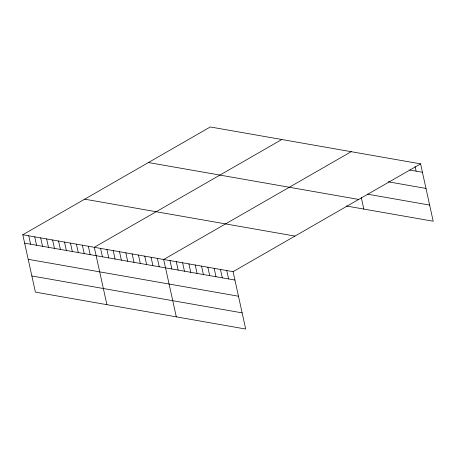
<?xml version="1.0" encoding="UTF-8"?>
<svg xmlns="http://www.w3.org/2000/svg" width="456" height="456" viewBox="0 0 456 456"><rect width="100%" height="100%" fill="white"/><g stroke="black" fill="none" stroke-linecap="round" stroke-linejoin="round"><path stroke-width="0.68" d="M22.8 234.754L233.079 271.656L245.693 329.038L35.414 292.136L22.8 234.754L210.307 126.962L420.586 163.864L433.2 221.245L346.286 205.992M281.802 139.513L94.295 247.3L106.909 304.682M351.194 151.688L163.687 259.475L176.301 316.857M233.079 271.656L420.586 163.864M409.813 170.048L422.427 172.26M388.136 181.784L425.984 188.425M367.262 194.136L429.643 205.08M148.428 162.535L358.707 199.437M84.679 199.181L294.952 236.083M24.647 243.151L234.92 280.052M28.198 259.316L238.477 296.218M31.863 275.971L242.136 312.873M415.125 166.634L416.123 171.154M361.289 197.619L363.808 209.07M226.769 270.545L228.616 278.941M220.459 269.439L222.306 277.835M214.149 268.333L215.996 276.729M207.845 267.227L209.692 275.623M201.535 266.116L203.382 274.518M195.225 265.01L197.072 273.406M188.921 263.904L190.762 272.3M182.611 262.798L184.458 271.195M176.301 261.693L178.148 270.089M169.991 260.581L171.838 268.983M157.377 258.37L159.224 266.766M151.067 257.264L152.914 265.66M144.763 256.158L146.604 264.554M138.453 255.046L140.3 263.443M132.143 253.941L133.99 262.337M125.833 252.835L127.68 261.231M119.529 251.729L121.376 260.125M113.219 250.618L115.066 259.019M106.909 249.512L108.756 257.908M100.605 248.406L102.446 256.802M88.339 246.251L90.18 254.647M82.376 245.208L84.223 253.604M76.42 244.159L78.267 252.561M70.463 243.116L72.31 251.512M64.507 242.073L66.354 250.469M58.545 241.024L60.391 249.421M52.588 239.981L54.435 248.377M46.632 238.933L48.478 247.329M40.675 237.889L42.522 246.286M34.713 236.841L36.56 245.242M28.756 235.798L30.603 244.194"/></g></svg>
